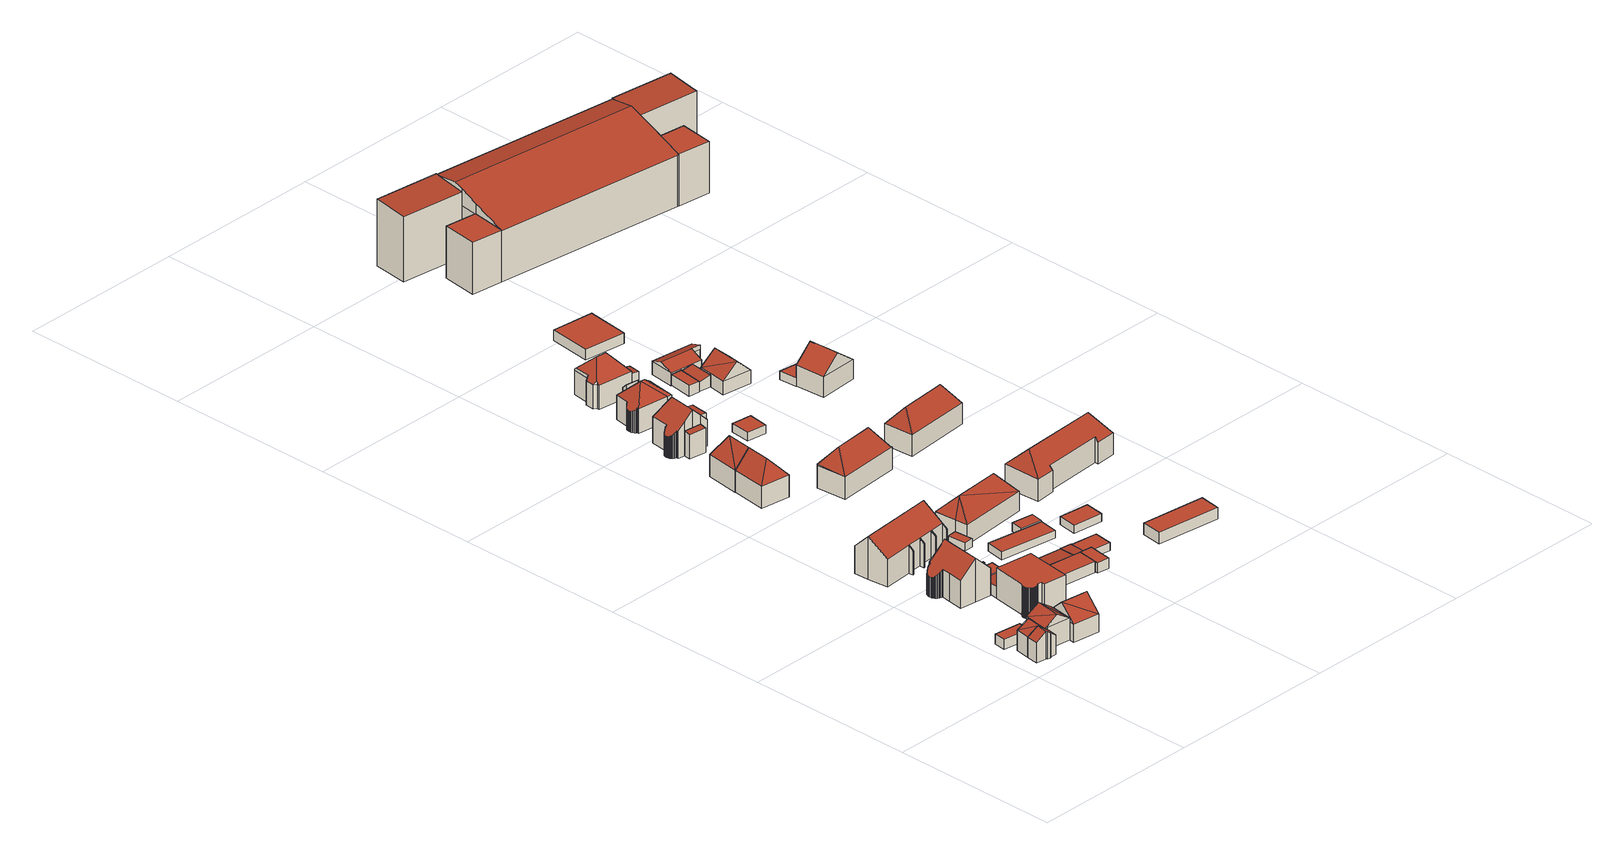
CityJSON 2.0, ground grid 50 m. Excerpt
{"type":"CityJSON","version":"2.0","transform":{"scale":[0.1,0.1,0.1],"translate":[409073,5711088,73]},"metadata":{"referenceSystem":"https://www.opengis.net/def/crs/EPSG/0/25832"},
"CityObjects":{
"building1":{"type":"Building","attributes":{"Gemeindeschluessel":"05978036","Geometrietyp2DReferenz":"3000","function":"31001_2460","roofType":"1000","measuredHeight":2.96},"geometry":[{"type":"MultiSurface","lod":"2","boundaries":[[[0,1,2,3]],[[1,4,5,2]],[[4,6,7,5]],[[6,8,9,7]],[[8,10,11,9]],[[10,0,3,11]],[[10,8,6,4,1,0]],[[3,2,5,7,9,11]]],"semantics":{"surfaces":[{"type":"WallSurface"},{"type":"RoofSurface"},{"type":"GroundSurface"}],"values":[0,0,0,0,0,0,1,2]}}]},
"building2":{"type":"Building","attributes":{"Gemeindeschluessel":"05978036","Geometrietyp2DReferenz":"3000","function":"31001_1000"},"children":["building2-1","building2-2","building2-3","building2-4"]},
"building2-1":{"type":"BuildingPart","attributes":{"roofType":"3100","measuredHeight":8.91},"parents":["building2"],"geometry":[{"type":"MultiSurface","lod":"2","boundaries":[[[12,13,14,15,16,17]],[[18,19,3,20,21]],[[19,22,11,3]],[[22,23,9,11]],[[23,24,25,26,27,9]],[[12,28,24,29]],[[29,30,12]],[[30,29,31,22]],[[22,19,18,32,33,30]],[[12,30,33,13]],[[13,33,32]],[[23,31,29,24]],[[22,31,23]],[[16,15,34,20,3,11,9,27]],[[35,14,13,32]],[[34,15,14,35,36]],[[21,36,35,32,18]],[[21,20,34,36]],[[25,24,28]],[[17,16,27,26]],[[17,26,25,28,12]]],"semantics":{"surfaces":[{"type":"WallSurface"},{"type":"RoofSurface"},{"type":"GroundSurface"},{"type":"ClosureSurface"}],"values":[0,0,0,0,0,1,1,1,1,0,0,0,0,2,0,3,0,3,0,3,3]}}]},
"building2-2":{"type":"BuildingPart","attributes":{"roofType":"3100","measuredHeight":7.97},"parents":["building2"],"geometry":[{"type":"MultiSurface","lod":"2","boundaries":[[[14,37,38,15]],[[37,39,40,38]],[[39,41,42,40]],[[41,43,44,42]],[[43,45,46,44]],[[45,47,48,46]],[[47,49,50,48]],[[49,51,52,50]],[[47,45,43,41,39,37,14,35,53,54,55]],[[55,56,57,51,49,47]],[[58,34,15,38,40,42,44,46,48,50,52]],[[35,36,53]],[[54,59,55]],[[14,15,34,36,35]],[[36,34,58,60]],[[36,60,59,54,53]],[[59,56,55]],[[52,51,57,60,58]],[[60,57,56,59]]],"semantics":{"surfaces":[{"type":"WallSurface"},{"type":"RoofSurface"},{"type":"GroundSurface"},{"type":"ClosureSurface"}],"values":[0,0,0,0,0,0,0,0,1,1,2,0,0,3,3,3,0,3,3]}}]},
"building2-3":{"type":"BuildingPart","attributes":{"roofType":"3100","measuredHeight":9.68},"parents":["building2"],"geometry":[{"type":"MultiSurface","lod":"2","boundaries":[[[61,62,63,64]],[[62,65,66,63]],[[65,17,16,66]],[[26,67,68,27]],[[67,61,64,68]],[[67,69,61]],[[67,25,28,70,69]],[[62,69,70]],[[70,71,65,62]],[[65,71,12,17]],[[26,25,67]],[[61,69,62]],[[64,63,66,16,27,68]],[[27,16,17,26]],[[12,71,70,28]],[[17,12,28,25,26]]],"semantics":{"surfaces":[{"type":"WallSurface"},{"type":"RoofSurface"},{"type":"GroundSurface"},{"type":"ClosureSurface"}],"values":[0,0,0,0,0,1,1,1,1,0,0,0,2,3,0,3]}}]},
"building2-4":{"type":"BuildingPart","attributes":{"roofType":"3100","measuredHeight":8},"parents":["building2"],"geometry":[{"type":"MultiSurface","lod":"2","boundaries":[[[72,73,74,52,51]],[[73,21,20,74]],[[21,73,75]],[[73,76,75]],[[76,73,72,56,59,54]],[[76,21,75]],[[21,76,53,36]],[[52,74,20,34,58]],[[34,20,21,36]],[[51,57,72]],[[58,34,36,60]],[[52,58,60,57,51]],[[57,56,72]],[[53,76,54]],[[36,53,54,59,60]],[[60,59,56,57]]],"semantics":{"surfaces":[{"type":"WallSurface"},{"type":"RoofSurface"},{"type":"GroundSurface"},{"type":"ClosureSurface"}],"values":[0,0,0,1,1,1,1,2,3,0,3,3,0,0,3,3]}}]},
"building3":{"type":"Building","attributes":{"Gemeindeschluessel":"05978036","Geometrietyp2DReferenz":"3000","function":"31001_1000","roofType":"9999","measuredHeight":9},"geometry":[{"type":"MultiSurface","lod":"2","boundaries":[[[77,78,79,80,81,82,83,84,85,86,87,88,89,90,91,92,93,94,95,96,97,98,99,100,101,102,103,104,105,106,107,108,109,110,111]],[[111,110,112,113]],[[110,109,114,112]],[[109,108,115,114]],[[108,107,116,115]],[[107,106,117,116]],[[106,105,118,117]],[[105,104,119,118]],[[104,103,120,119]],[[103,102,121,120]],[[102,101,122,121]],[[101,100,123,122]],[[100,99,124,123]],[[99,98,125,124]],[[98,97,126,125]],[[97,96,127,126]],[[96,95,128,127]],[[95,94,129,128]],[[94,93,130,129]],[[93,92,131,130]],[[92,91,132,131]],[[91,90,133,132]],[[90,89,134,133]],[[89,88,135,134]],[[88,87,136,135]],[[87,86,137,136]],[[86,85,138,137]],[[85,84,139,138]],[[84,83,140,139]],[[83,82,141,140]],[[82,81,142,141]],[[81,80,143,142]],[[80,79,144,143]],[[79,78,145,144]],[[78,77,146,145]],[[77,111,113,146]],[[113,112,114,115,116,117,118,119,120,121,122,123,124,125,126,127,128,129,130,131,132,133,134,135,136,137,138,139,140,141,142,143,144,145,146]]],"semantics":{"surfaces":[{"type":"RoofSurface"},{"type":"WallSurface"},{"type":"GroundSurface"}],"values":[0,1,1,1,1,1,1,1,1,1,1,1,1,1,1,1,1,1,1,1,1,1,1,1,1,1,1,1,1,1,1,1,1,1,1,1,2]}}]},
"building4":{"type":"Building","attributes":{"Gemeindeschluessel":"05978036","Geometrietyp2DReferenz":"3000","function":"31001_1000"},"children":["building4-1","building4-2","building4-3"]},
"building4-1":{"type":"BuildingPart","attributes":{"roofType":"2100","measuredHeight":5.95},"parents":["building4"],"geometry":[{"type":"MultiSurface","lod":"2","boundaries":[[[147,148,149,150]],[[148,151,149]],[[152,153,154,155]],[[153,147,150,154]],[[153,152,156,157,148,147]],[[150,149,158,159,155,154]],[[160,151,148,157]],[[158,149,151,160]],[[155,159,156,152]],[[159,158,160,157,156]]],"semantics":{"surfaces":[{"type":"WallSurface"},{"type":"RoofSurface"},{"type":"GroundSurface"},{"type":"ClosureSurface"}],"values":[0,0,0,0,1,2,0,3,3,3]}}]},
"building4-2":{"type":"BuildingPart","attributes":{"roofType":"1000","measuredHeight":3.35},"parents":["building4"],"geometry":[{"type":"MultiSurface","lod":"2","boundaries":[[[161,162,163,164]],[[162,165,166,163]],[[151,167,168,149]],[[167,169,170,168]],[[169,171,172,170]],[[171,173,174,172]],[[173,175,176,174]],[[175,177,178,176]],[[177,179,180,178]],[[179,161,164,180]],[[179,177,175,173,171,169,167,151,160,165,162,161]],[[164,163,166,158,149,168,170,172,174,176,178,180]],[[149,158,160,151]],[[158,166,165,160]]],"semantics":{"surfaces":[{"type":"WallSurface"},{"type":"RoofSurface"},{"type":"GroundSurface"},{"type":"ClosureSurface"}],"values":[0,0,0,0,0,0,0,0,0,0,1,2,3,3]}}]},
"building4-3":{"type":"BuildingPart","attributes":{"roofType":"3100","measuredHeight":12.83},"parents":["building4"],"geometry":[{"type":"MultiSurface","lod":"2","boundaries":[[[181,182,183,184]],[[182,185,186,183]],[[185,187,188,186]],[[187,189,190,188]],[[189,191,192,190]],[[191,193,194,192]],[[193,195,196,194]],[[195,197,198,196]],[[197,199,200,198]],[[199,201,202,200]],[[201,203,204,202]],[[203,205,206,204]],[[205,207,208,206]],[[207,209,210,208]],[[209,211,212,210]],[[211,213,214,212]],[[213,215,216,214]],[[215,217,218,216]],[[217,219,220,218]],[[219,221,222,220]],[[221,223,224,222]],[[223,225,226,224]],[[225,227,228,226]],[[227,229,230,228]],[[229,231,232,230]],[[231,233,234,232]],[[233,235,236,234]],[[235,237,238,236]],[[237,239,240,238]],[[239,241,242,240]],[[241,243,244,242]],[[243,245,152,155,244]],[[246,166,165]],[[246,247,248,166]],[[247,249,250,248]],[[249,251,252,250]],[[251,253,254,252]],[[253,181,184,254]],[[249,247,246,255,256]],[[256,245,243,241,239,237,235,233,231,229,227,225,223,221,219,217,215,213,211,209,207,205,203,201,199,197,195,193,191,189,187,185,182,181,253,251,249]],[[184,183,186,188,190,192,194,196,198,200,202,204,206,208,210,212,214,216,218,220,222,224,226,228,230,232,234,236,238,240,242,244,155,159,158,166,248,250,252,254]],[[156,152,245,256]],[[159,155,152,156]],[[255,157,156,256]],[[159,156,157,160,158]],[[165,160,157,255,246]],[[158,160,165,166]]],"semantics":{"surfaces":[{"type":"WallSurface"},{"type":"RoofSurface"},{"type":"GroundSurface"},{"type":"ClosureSurface"}],"values":[0,0,0,0,0,0,0,0,0,0,0,0,0,0,0,0,0,0,0,0,0,0,0,0,0,0,0,0,0,0,0,0,0,0,0,0,0,0,1,1,2,0,3,0,3,0,3]}}]},
"building5":{"type":"Building","attributes":{"Gemeindeschluessel":"05978036","Geometrietyp2DReferenz":"3000","function":"31001_1000","roofType":"3100","measuredHeight":12.67},"geometry":[{"type":"MultiSurface","lod":"2","boundaries":[[[257,258,259,260]],[[258,261,262,259]],[[261,263,264,262]],[[263,265,266,264]],[[265,267,268,266]],[[267,269,270,268]],[[269,271,272,270]],[[271,273,274,272]],[[273,275,276,274]],[[275,277,278,276]],[[277,279,280,278]],[[279,281,282,280]],[[281,283,284,282]],[[283,285,286,284]],[[285,287,288,286]],[[287,289,290,288]],[[289,291,292,290]],[[291,293,294,292]],[[293,295,296,294]],[[295,297,298,296]],[[297,299,300,298]],[[299,301,302,300]],[[301,303,304,302]],[[303,305,306,304]],[[305,307,308,306]],[[307,309,310,308]],[[309,311,312,310]],[[311,257,260,312]],[[307,305,303,301,299,297,295,293,291,289,287,285]],[[285,283,281,279,277,275,273,271,269,267,265,263,261,258,257,311,309,307]],[[260,259,262,264,266,268,270,272,274,276,278,280,282,284,286,288,290,292,294,296,298,300,302,304,306,308,310,312]]],"semantics":{"surfaces":[{"type":"WallSurface"},{"type":"RoofSurface"},{"type":"GroundSurface"}],"values":[0,0,0,0,0,0,0,0,0,0,0,0,0,0,0,0,0,0,0,0,0,0,0,0,0,0,0,0,1,1,2]}}]},
"building6":{"type":"Building","attributes":{"Gemeindeschluessel":"05978036","Geometrietyp2DReferenz":"3000","function":"31001_2000","roofType":"2100","measuredHeight":3.42},"geometry":[{"type":"MultiSurface","lod":"2","boundaries":[[[313,314,315,316]],[[314,317,318,315]],[[317,319,320,318]],[[319,321,322,320]],[[321,323,324,322]],[[323,325,326,324]],[[325,327,328,326]],[[327,313,316,328]],[[327,325,323,321,319,317,314,313]],[[316,315,318,320,322,324,326,328]]],"semantics":{"surfaces":[{"type":"WallSurface"},{"type":"RoofSurface"},{"type":"GroundSurface"}],"values":[0,0,0,0,0,0,0,0,1,2]}}]},
"building7":{"type":"Building","attributes":{"Gemeindeschluessel":"05978036","Geometrietyp2DReferenz":"3000","function":"31001_2460","roofType":"2100","measuredHeight":3.34},"geometry":[{"type":"MultiSurface","lod":"2","boundaries":[[[329,330,324,326]],[[330,331,332,324]],[[331,333,334,332]],[[333,335,336,334]],[[335,329,326,336]],[[335,333,331,330,329]],[[326,324,332,334,336]]],"semantics":{"surfaces":[{"type":"WallSurface"},{"type":"RoofSurface"},{"type":"GroundSurface"}],"values":[0,0,0,0,0,1,2]}}]},
"building8":{"type":"Building","attributes":{"Gemeindeschluessel":"05978036","Geometrietyp2DReferenz":"3000","function":"31001_2000","roofType":"1000","measuredHeight":3.25},"geometry":[{"type":"MultiSurface","lod":"2","boundaries":[[[337,338,339,340]],[[338,341,342,339]],[[341,343,344,342]],[[343,345,346,344]],[[345,337,340,346]],[[345,343,341,338,337]],[[340,339,342,344,346]]],"semantics":{"surfaces":[{"type":"WallSurface"},{"type":"RoofSurface"},{"type":"GroundSurface"}],"values":[0,0,0,0,0,1,2]}}]},
"building9":{"type":"Building","attributes":{"Gemeindeschluessel":"05978036","Geometrietyp2DReferenz":"3000","function":"31001_2460","roofType":"1000","measuredHeight":2.45},"geometry":[{"type":"MultiSurface","lod":"2","boundaries":[[[347,348,349,350]],[[348,351,352,349]],[[351,353,354,352]],[[353,355,356,354]],[[355,347,350,356]],[[355,353,351,348,347]],[[350,349,352,354,356]]],"semantics":{"surfaces":[{"type":"WallSurface"},{"type":"RoofSurface"},{"type":"GroundSurface"}],"values":[0,0,0,0,0,1,2]}}]},
"building10":{"type":"Building","attributes":{"Gemeindeschluessel":"05978036","Geometrietyp2DReferenz":"3000","function":"31001_1000","roofType":"5000","measuredHeight":11.48},"geometry":[{"type":"MultiSurface","lod":"2","boundaries":[[[357,358,359,360]],[[358,361,362,359]],[[361,363,364,362]],[[363,357,360,364]],[[361,358,365]],[[357,363,366]],[[358,357,366,365]],[[363,361,365,366]],[[360,359,362,364]]],"semantics":{"surfaces":[{"type":"WallSurface"},{"type":"RoofSurface"},{"type":"GroundSurface"}],"values":[0,0,0,0,1,0,1,1,2]}}]},
"building11":{"type":"Building","attributes":{"Gemeindeschluessel":"05978036","Geometrietyp2DReferenz":"3000","function":"31001_2460","roofType":"1000","measuredHeight":3.06},"geometry":[{"type":"MultiSurface","lod":"2","boundaries":[[[367,345,368,369]],[[345,343,370,368]],[[343,371,372,370]],[[371,373,374,372]],[[373,375,376,374]],[[375,367,369,376]],[[375,373,371,343,345,367]],[[369,368,370,372,374,376]]],"semantics":{"surfaces":[{"type":"WallSurface"},{"type":"RoofSurface"},{"type":"GroundSurface"}],"values":[0,0,0,0,0,0,1,2]}}]},
"building12":{"type":"Building","attributes":{"Gemeindeschluessel":"05978036","Geometrietyp2DReferenz":"3000","function":"31001_2460","roofType":"2100","measuredHeight":3.2},"geometry":[{"type":"MultiSurface","lod":"2","boundaries":[[[333,377,378,342]],[[377,379,380,378]],[[379,381,382,380]],[[381,383,344,382]],[[383,333,342,344]],[[383,381,379,377,333]],[[342,378,380,382,344]]],"semantics":{"surfaces":[{"type":"WallSurface"},{"type":"RoofSurface"},{"type":"GroundSurface"}],"values":[0,0,0,0,0,1,2]}}]},
"building13":{"type":"Building","attributes":{"Gemeindeschluessel":"05978036","Geometrietyp2DReferenz":"3000","function":"31001_1000","roofType":"5000","measuredHeight":11.56},"geometry":[{"type":"MultiSurface","lod":"2","boundaries":[[[363,384,385,386]],[[384,387,388,385]],[[387,357,389,388]],[[357,363,386,389]],[[387,384,390]],[[363,357,366]],[[363,390,384]],[[390,363,366]],[[366,387,390]],[[387,366,357]],[[386,385,388,389]]],"semantics":{"surfaces":[{"type":"WallSurface"},{"type":"RoofSurface"},{"type":"GroundSurface"}],"values":[0,0,0,0,1,0,1,1,1,1,2]}}]},
"building14":{"type":"Building","attributes":{"Gemeindeschluessel":"05978036","Geometrietyp2DReferenz":"3000","function":"31001_2460","roofType":"1000","measuredHeight":2.24},"geometry":[{"type":"MultiSurface","lod":"2","boundaries":[[[391,392,393,394]],[[392,395,396,393]],[[395,397,398,396]],[[397,391,394,398]],[[397,395,392,391]],[[394,393,396,398]]],"semantics":{"surfaces":[{"type":"WallSurface"},{"type":"RoofSurface"},{"type":"GroundSurface"}],"values":[0,0,0,0,1,2]}}]},
"building15":{"type":"Building","attributes":{"Gemeindeschluessel":"05978036","Geometrietyp2DReferenz":"3000","function":"31001_1000","roofType":"1000","measuredHeight":3.47},"geometry":[{"type":"MultiSurface","lod":"2","boundaries":[[[399,400,401,402]],[[400,403,404,401]],[[403,405,406,404]],[[405,399,402,406]],[[405,403,400,399]],[[402,401,404,406]]],"semantics":{"surfaces":[{"type":"WallSurface"},{"type":"RoofSurface"},{"type":"GroundSurface"}],"values":[0,0,0,0,1,2]}}]},
"building16":{"type":"Building","attributes":{"Gemeindeschluessel":"05978036","Geometrietyp2DReferenz":"3000","function":"31001_1000","roofType":"1000","measuredHeight":3.41},"geometry":[{"type":"MultiSurface","lod":"2","boundaries":[[[407,408,409,401]],[[408,410,411,409]],[[410,412,404,411]],[[412,407,401,404]],[[412,410,408,407]],[[401,409,411,404]]],"semantics":{"surfaces":[{"type":"WallSurface"},{"type":"RoofSurface"},{"type":"GroundSurface"}],"values":[0,0,0,0,1,2]}}]},
"building17":{"type":"Building","attributes":{"Gemeindeschluessel":"05978036","Geometrietyp2DReferenz":"3000","function":"31001_2460","roofType":"1000","measuredHeight":2.28},"geometry":[{"type":"MultiSurface","lod":"2","boundaries":[[[413,414,380,382]],[[414,415,416,380]],[[415,417,418,416]],[[417,419,420,418]],[[419,421,422,420]],[[421,413,382,422]],[[421,419,417,415,414,413]],[[382,380,416,418,420,422]]],"semantics":{"surfaces":[{"type":"WallSurface"},{"type":"RoofSurface"},{"type":"GroundSurface"}],"values":[0,0,0,0,0,0,1,2]}}]},
"building18":{"type":"Building","attributes":{"Gemeindeschluessel":"05978036","Geometrietyp2DReferenz":"3000","function":"31001_1000","roofType":"5000","measuredHeight":10.98},"geometry":[{"type":"MultiSurface","lod":"2","boundaries":[[[423,424,425,426]],[[424,427,428,425]],[[429,430,431,432]],[[430,423,426,431]],[[433,427,434]],[[423,435,436]],[[435,423,430]],[[434,436,435]],[[427,436,434]],[[436,427,424]],[[434,429,433]],[[435,429,434]],[[429,435,430]],[[424,423,436]],[[426,425,428,432,431]],[[432,428,427,433,429]],[[433,427,429]]],"semantics":{"surfaces":[{"type":"WallSurface"},{"type":"RoofSurface"},{"type":"GroundSurface"},{"type":"ClosureSurface"}],"values":[0,0,0,0,1,1,1,1,1,1,1,1,1,0,2,0,3]}}]},
"building19":{"type":"Building","attributes":{"Gemeindeschluessel":"05978036","Geometrietyp2DReferenz":"3000","function":"31001_1000","roofType":"2100","measuredHeight":7.36},"geometry":[{"type":"MultiSurface","lod":"2","boundaries":[[[437,438,439,440]],[[438,441,442,439]],[[441,443,444,442]],[[443,437,440,444]],[[443,441,438,437]],[[440,439,442,444]]],"semantics":{"surfaces":[{"type":"WallSurface"},{"type":"RoofSurface"},{"type":"GroundSurface"}],"values":[0,0,0,0,1,2]}}]},
"building20":{"type":"Building","attributes":{"Gemeindeschluessel":"05978036","Geometrietyp2DReferenz":"3000","function":"31001_2460","roofType":"1000","measuredHeight":2.52},"geometry":[{"type":"MultiSurface","lod":"2","boundaries":[[[445,446,447,448]],[[446,449,450,447]],[[449,451,452,450]],[[451,445,448,452]],[[451,449,446,445]],[[448,447,450,452]]],"semantics":{"surfaces":[{"type":"WallSurface"},{"type":"RoofSurface"},{"type":"GroundSurface"}],"values":[0,0,0,0,1,2]}}]},
"building21":{"type":"Building","attributes":{"Gemeindeschluessel":"05978036","Geometrietyp2DReferenz":"3000","function":"31001_1000"},"children":["building21-1","building21-2"]},
"building21-1":{"type":"BuildingPart","attributes":{"roofType":"5000","measuredHeight":12.52},"parents":["building21"],"geometry":[{"type":"MultiSurface","lod":"2","boundaries":[[[453,454,440,455]],[[454,456,457,440]],[[456,458,444,457]],[[458,459,460,444]],[[459,461,462,460]],[[461,463,464,462]],[[463,465,466,464]],[[465,467,468,466]],[[467,469,470,468]],[[469,471,472,470]],[[471,473,474,472]],[[473,475,476,474]],[[475,477,478,476]],[[477,479,480,478]],[[479,481,482,480]],[[481,483,484,482]],[[483,485,486,484]],[[485,487,488,486]],[[487,489,490,488]],[[489,491,492,490]],[[491,493,494,492]],[[493,495,496,494]],[[495,497,498,496]],[[497,499,500,498]],[[499,501,502,500]],[[501,503,504,502]],[[503,505,506,504]],[[505,507,508,506]],[[507,509,510,508]],[[509,511,512,510]],[[511,513,514,512]],[[513,515,516,514]],[[515,517,518,516]],[[517,519,520,521,518]],[[522,453,455,523,524]],[[517,515,525]],[[515,513,511,509,507,505,503,501,499,497,495,493,491,489,487,485,483,481,479,477,475,473,471,469,467,465,463,461,459,458,456,525]],[[456,454,453,522,519,517,525]],[[455,440,457,444,460,462,464,466,468,470,472,474,476,478,480,482,484,486,488,490,492,494,496,498,500,502,504,506,508,510,512,514,516,518,521,523]],[[524,520,519,522]],[[524,523,521,520]]],"semantics":{"surfaces":[{"type":"WallSurface"},{"type":"RoofSurface"},{"type":"GroundSurface"},{"type":"ClosureSurface"}],"values":[0,0,0,0,0,0,0,0,0,0,0,0,0,0,0,0,0,0,0,0,0,0,0,0,0,0,0,0,0,0,0,0,0,0,0,1,1,1,2,0,3]}}]},
"building21-2":{"type":"BuildingPart","attributes":{"roofType":"2100","measuredHeight":6.99},"parents":["building21"],"geometry":[{"type":"MultiSurface","lod":"2","boundaries":[[[526,524,523,527]],[[520,528,529,521]],[[528,526,527,529]],[[528,520,524,526]],[[527,523,521,529]],[[521,523,524,520]]],"semantics":{"surfaces":[{"type":"WallSurface"},{"type":"RoofSurface"},{"type":"GroundSurface"},{"type":"ClosureSurface"}],"values":[0,0,0,1,2,3]}}]},
"building22":{"type":"Building","attributes":{"Gemeindeschluessel":"05978036","Geometrietyp2DReferenz":"3000","function":"31001_1000"},"children":["building22-1","building22-2","building22-3"]},
"building22-1":{"type":"BuildingPart","attributes":{"roofType":"5000","measuredHeight":12.08},"parents":["building22"],"geometry":[{"type":"MultiSurface","lod":"2","boundaries":[[[530,531,532,533]],[[534,530,533,535,536]],[[536,537,538,539]],[[540,541,530]],[[539,538,542,543,531,541,540]],[[534,536,539,540,530]],[[531,530,541]],[[533,532,544,545,546,547,535]],[[547,546,548,549,550,537]],[[544,532,531,551]],[[546,545,549,548]],[[545,544,551,550,549]],[[535,547,537,536]],[[534,536,537]],[[538,537,550,542]],[[543,551,531]],[[542,550,551,543]]],"semantics":{"surfaces":[{"type":"WallSurface"},{"type":"RoofSurface"},{"type":"GroundSurface"},{"type":"ClosureSurface"}],"values":[0,0,1,1,1,1,0,2,0,0,3,3,0,3,0,0,3]}}]},
"building22-2":{"type":"BuildingPart","attributes":{"roofType":"5000","measuredHeight":3.96},"parents":["building22"],"geometry":[{"type":"MultiSurface","lod":"2","boundaries":[[[552,553,554,555]],[[553,548,546,554]],[[556,557,549,548]],[[556,548,553]],[[557,556,553,552]],[[557,552,549]],[[555,554,546,545]],[[545,546,548,549]],[[555,545,549,552]]],"semantics":{"surfaces":[{"type":"WallSurface"},{"type":"RoofSurface"},{"type":"GroundSurface"},{"type":"ClosureSurface"}],"values":[0,0,1,1,1,1,2,3,3]}}]},
"building22-3":{"type":"BuildingPart","attributes":{"roofType":"2100","measuredHeight":7.03},"parents":["building22"],"geometry":[{"type":"MultiSurface","lod":"2","boundaries":[[[558,559,560,544,551,543]],[[559,561,552,555,560]],[[559,558,562,561]],[[555,545,544,560]],[[549,552,561,562,542,550]],[[549,545,555,552]],[[543,542,562,558]],[[544,545,549,550,551]],[[551,550,542,543]]],"semantics":{"surfaces":[{"type":"WallSurface"},{"type":"RoofSurface"},{"type":"GroundSurface"},{"type":"ClosureSurface"}],"values":[0,0,1,2,0,3,0,3,3]}}]},
"building23":{"type":"Building","attributes":{"Gemeindeschluessel":"05978036","Geometrietyp2DReferenz":"3000","function":"31001_1000"},"children":["building23-1","building23-2","building23-3"]},
"building23-1":{"type":"BuildingPart","attributes":{"roofType":"2100","measuredHeight":9.05},"parents":["building23"],"geometry":[{"type":"MultiSurface","lod":"2","boundaries":[[[563,564,565,566,567]],[[564,568,569,565]],[[568,570,571,572,569]],[[573,570,568,564,563]],[[566,565,569,572,574]],[[575,571,570,573]],[[575,576,574,572,571]],[[567,576,575,573,563]],[[566,574,576,567]]],"semantics":{"surfaces":[{"type":"WallSurface"},{"type":"RoofSurface"},{"type":"GroundSurface"},{"type":"ClosureSurface"}],"values":[0,0,0,1,2,0,3,0,3]}}]},
"building23-2":{"type":"BuildingPart","attributes":{"roofType":"3200","measuredHeight":11.71},"parents":["building23"],"geometry":[{"type":"MultiSurface","lod":"2","boundaries":[[[577,578,579,580]],[[578,581,582,579]],[[581,583,584,582]],[[583,585,586,584]],[[585,587,588,586]],[[587,589,590,588]],[[589,591,592,590]],[[591,593,594,592]],[[593,595,596,594]],[[595,597,598,596]],[[597,599,600,598]],[[599,601,602,600]],[[601,603,604,602]],[[603,605,606,604]],[[605,607,608,606]],[[607,609,610,608]],[[609,611,612,610]],[[611,613,614,612]],[[613,615,616,614]],[[615,617,618,616]],[[617,619,620,618]],[[619,621,622,620]],[[621,623,624,622]],[[623,625,626,624]],[[625,627,628,626]],[[627,629,630,628]],[[629,631,632,630]],[[631,633,634,632]],[[633,567,566,634]],[[633,631,629,627,625,623,621,619,617,615,613,611,609,607,605,603,601,599,597,595,593,591,589,635]],[[585,583,581,578,636]],[[587,585,636,635]],[[589,587,635]],[[578,577,637,635,636]],[[637,576,567,633,635]],[[580,579,582,584,586,588,590,592,594,596,598,600,602,604,606,608,610,612,614,616,618,620,622,624,626,628,630,632,634,566,574,638]],[[574,566,567,576]],[[638,574,576,637]],[[638,637,577,580]]],"semantics":{"surfaces":[{"type":"WallSurface"},{"type":"RoofSurface"},{"type":"GroundSurface"},{"type":"ClosureSurface"}],"values":[0,0,0,0,0,0,0,0,0,0,0,0,0,0,0,0,0,0,0,0,0,0,0,0,0,0,0,0,0,1,1,1,1,1,1,2,3,3,3]}}]},
"building23-3":{"type":"BuildingPart","attributes":{"roofType":"2100","measuredHeight":7.55},"parents":["building23"],"geometry":[{"type":"MultiSurface","lod":"2","boundaries":[[[571,639,640,572]],[[639,641,577,580,640]],[[575,641,639,571]],[[572,640,580,638,574]],[[576,637,577,641,575]],[[574,638,637,576]],[[638,580,577,637]],[[571,572,574,576,575]]],"semantics":{"surfaces":[{"type":"WallSurface"},{"type":"RoofSurface"},{"type":"GroundSurface"},{"type":"ClosureSurface"}],"values":[0,0,1,2,0,3,3,3]}}]},
"building24":{"type":"Building","attributes":{"Gemeindeschluessel":"05978036","Geometrietyp2DReferenz":"3000","function":"31001_2460","roofType":"1000","measuredHeight":2.37},"geometry":[{"type":"MultiSurface","lod":"2","boundaries":[[[642,643,644,645]],[[643,646,647,644]],[[646,648,649,647]],[[648,642,645,649]],[[648,646,643,642]],[[645,644,647,649]]],"semantics":{"surfaces":[{"type":"WallSurface"},{"type":"RoofSurface"},{"type":"GroundSurface"}],"values":[0,0,0,0,1,2]}}]},
"building25":{"type":"Building","attributes":{"Gemeindeschluessel":"05978036","Geometrietyp2DReferenz":"3000","function":"31001_1000","roofType":"2100","measuredHeight":4.04},"geometry":[{"type":"MultiSurface","lod":"2","boundaries":[[[650,651,652,653]],[[651,654,655,652]],[[654,656,657,655]],[[656,650,653,657]],[[656,654,651,650]],[[653,652,655,657]]],"semantics":{"surfaces":[{"type":"WallSurface"},{"type":"RoofSurface"},{"type":"GroundSurface"}],"values":[0,0,0,0,1,2]}}]},
"building26":{"type":"Building","attributes":{"Gemeindeschluessel":"05978036","Geometrietyp2DReferenz":"3000","function":"31001_1000","roofType":"5000","measuredHeight":11.7},"geometry":[{"type":"MultiSurface","lod":"2","boundaries":[[[658,659,660,661]],[[659,662,663,660]],[[662,664,665,663]],[[664,666,667,665]],[[666,668,669,667]],[[668,670,671,669]],[[670,672,673,671]],[[672,674,675,673]],[[674,676,677,675]],[[676,678,679,677]],[[678,680,681,679]],[[680,682,683,681]],[[682,658,661,683]],[[684,685,686,662,687,688]],[[682,680,678,689,690]],[[688,687,691,658,682,690]],[[689,692,674,672,693,694,684,688,690]],[[666,685,684,694,668]],[[668,694,693,670]],[[670,693,672]],[[674,692,676]],[[676,692,689,678]],[[664,686,685,666]],[[662,686,664]],[[658,691,659]],[[659,691,687,662]],[[661,660,663,665,667,669,671,673,675,677,679,681,683]]],"semantics":{"surfaces":[{"type":"WallSurface"},{"type":"RoofSurface"},{"type":"GroundSurface"}],"values":[0,0,0,0,0,0,0,0,0,0,0,0,0,1,1,1,1,0,0,0,0,0,0,0,0,0,2]}}]},
"building27":{"type":"Building","attributes":{"Gemeindeschluessel":"05978036","Geometrietyp2DReferenz":"3000","function":"31001_2460","roofType":"1000","measuredHeight":2.48},"geometry":[{"type":"MultiSurface","lod":"2","boundaries":[[[695,696,697,698]],[[696,699,700,697]],[[699,701,702,700]],[[701,695,698,702]],[[701,699,696,695]],[[698,697,700,702]]],"semantics":{"surfaces":[{"type":"WallSurface"},{"type":"RoofSurface"},{"type":"GroundSurface"}],"values":[0,0,0,0,1,2]}}]},
"building28":{"type":"Building","attributes":{"Gemeindeschluessel":"05978036","Geometrietyp2DReferenz":"3000","function":"31001_2460","roofType":"1000","measuredHeight":3.44},"geometry":[{"type":"MultiSurface","lod":"2","boundaries":[[[703,704,705,706]],[[704,707,708,705]],[[707,709,710,708]],[[709,703,706,710]],[[709,707,704,703]],[[706,705,708,710]]],"semantics":{"surfaces":[{"type":"WallSurface"},{"type":"RoofSurface"},{"type":"GroundSurface"}],"values":[0,0,0,0,1,2]}}]},
"building29":{"type":"Building","attributes":{"Gemeindeschluessel":"05978036","Geometrietyp2DReferenz":"3000","function":"31001_1000","roofType":"2100","measuredHeight":6.48},"geometry":[{"type":"MultiSurface","lod":"2","boundaries":[[[711,712,683,713]],[[712,714,681,683]],[[714,715,716,681]],[[715,711,713,716]],[[715,714,712,711]],[[713,683,681,716]]],"semantics":{"surfaces":[{"type":"WallSurface"},{"type":"RoofSurface"},{"type":"GroundSurface"}],"values":[0,0,0,0,1,2]}}]},
"building30":{"type":"Building","attributes":{"Gemeindeschluessel":"05978036","Geometrietyp2DReferenz":"3000","function":"31001_2460","roofType":"1000","measuredHeight":3.06},"geometry":[{"type":"MultiSurface","lod":"2","boundaries":[[[717,718,719,720]],[[718,721,722,719]],[[721,723,724,722]],[[723,717,720,724]],[[723,721,718,717]],[[720,719,722,724]]],"semantics":{"surfaces":[{"type":"WallSurface"},{"type":"RoofSurface"},{"type":"GroundSurface"}],"values":[0,0,0,0,1,2]}}]},
"building31":{"type":"Building","attributes":{"Gemeindeschluessel":"05978036","Geometrietyp2DReferenz":"3000","function":"31001_2460","roofType":"2100","measuredHeight":3.54},"geometry":[{"type":"MultiSurface","lod":"2","boundaries":[[[725,726,727,728]],[[726,729,730,727]],[[729,731,732,730]],[[731,733,734,732]],[[733,725,728,734]],[[733,731,729,726,725]],[[728,727,730,732,734]]],"semantics":{"surfaces":[{"type":"WallSurface"},{"type":"RoofSurface"},{"type":"GroundSurface"}],"values":[0,0,0,0,0,1,2]}}]},
"building32":{"type":"Building","attributes":{"Gemeindeschluessel":"05978036","Geometrietyp2DReferenz":"3000","function":"31001_1100","roofType":"5000","measuredHeight":11.9},"geometry":[{"type":"MultiSurface","lod":"2","boundaries":[[[735,736,737,738]],[[736,739,740,737]],[[739,741,742,740]],[[741,743,744,742]],[[743,745,746,744]],[[745,747,748,746]],[[747,749,750,748]],[[749,735,738,750]],[[745,743,751]],[[741,739,752]],[[743,741,752,751]],[[739,736,735,749,747,745,751,752]],[[738,737,740,742,744,746,748,750]]],"semantics":{"surfaces":[{"type":"WallSurface"},{"type":"RoofSurface"},{"type":"GroundSurface"}],"values":[0,0,0,0,0,0,0,0,1,1,1,1,2]}}]},
"building33":{"type":"Building","attributes":{"Gemeindeschluessel":"05978036","Geometrietyp2DReferenz":"3000","function":"31001_1000","roofType":"3200","measuredHeight":11.47},"geometry":[{"type":"MultiSurface","lod":"2","boundaries":[[[753,754,755,756]],[[754,757,758,755]],[[757,759,760,758]],[[759,753,756,760]],[[757,754,761]],[[753,759,762]],[[754,753,762,761]],[[759,757,761,762]],[[756,755,758,760]]],"semantics":{"surfaces":[{"type":"WallSurface"},{"type":"RoofSurface"},{"type":"GroundSurface"}],"values":[0,0,0,0,1,1,1,1,2]}}]},
"building34":{"type":"Building","attributes":{"Gemeindeschluessel":"05978036","Geometrietyp2DReferenz":"3000","function":"31001_1000","roofType":"3100","measuredHeight":8.04},"geometry":[{"type":"MultiSurface","lod":"2","boundaries":[[[763,764,765,766]],[[764,767,768,765]],[[767,769,770,768]],[[769,771,772,770]],[[771,763,766,772]],[[763,771,773]],[[773,774,763]],[[774,773,769]],[[769,767,764,774]],[[773,771,769]],[[763,774,764]],[[766,765,768,770,772]]],"semantics":{"surfaces":[{"type":"WallSurface"},{"type":"RoofSurface"},{"type":"GroundSurface"}],"values":[0,0,0,0,0,1,1,1,1,0,0,2]}}]},
"building35":{"type":"Building","attributes":{"Gemeindeschluessel":"05978036","Geometrietyp2DReferenz":"3000","function":"31001_2460","roofType":"5000","measuredHeight":5.25},"geometry":[{"type":"MultiSurface","lod":"2","boundaries":[[[775,776,777,778]],[[776,779,780,777]],[[779,781,782,780]],[[781,783,784,782]],[[783,785,786,784]],[[785,787,788,786]],[[787,789,790,788]],[[789,775,778,790]],[[791,792,789,787,785,783]],[[793,794,795,792,791,796]],[[779,793,796,781]],[[781,796,791,783]],[[789,792,795,775]],[[775,795,794,776]],[[776,794,793,779]],[[778,777,780,782,784,786,788,790]]],"semantics":{"surfaces":[{"type":"WallSurface"},{"type":"RoofSurface"},{"type":"GroundSurface"}],"values":[0,0,0,0,0,0,0,0,1,1,0,0,0,0,0,2]}}]},
"building36":{"type":"Building","attributes":{"Gemeindeschluessel":"05978036","Geometrietyp2DReferenz":"3000","function":"31001_1000","roofType":"1000","measuredHeight":3.09},"geometry":[{"type":"MultiSurface","lod":"2","boundaries":[[[797,798,799,800]],[[798,801,802,799]],[[801,803,804,802]],[[803,797,800,804]],[[803,801,798,797]],[[800,799,802,804]]],"semantics":{"surfaces":[{"type":"WallSurface"},{"type":"RoofSurface"},{"type":"GroundSurface"}],"values":[0,0,0,0,1,2]}}]},
"building37":{"type":"Building","attributes":{"Gemeindeschluessel":"05978036","Geometrietyp2DReferenz":"3000","function":"31001_2460","roofType":"1000","measuredHeight":2.57},"geometry":[{"type":"MultiSurface","lod":"2","boundaries":[[[805,806,807,808]],[[806,809,810,807]],[[809,811,812,810]],[[811,805,808,812]],[[811,809,806,805]],[[808,807,810,812]]],"semantics":{"surfaces":[{"type":"WallSurface"},{"type":"RoofSurface"},{"type":"GroundSurface"}],"values":[0,0,0,0,1,2]}}]},
"building38":{"type":"Building","attributes":{"Gemeindeschluessel":"05978036","Geometrietyp2DReferenz":"3000","function":"31001_1000","roofType":"5000","measuredHeight":10.5},"geometry":[{"type":"MultiSurface","lod":"2","boundaries":[[[813,814,815,816]],[[814,817,818,815]],[[817,819,820,818]],[[819,821,822,820]],[[821,813,816,822]],[[821,823,824,813]],[[823,819,817,814,824]],[[814,813,824]],[[821,819,823]],[[816,815,818,820,822]]],"semantics":{"surfaces":[{"type":"WallSurface"},{"type":"RoofSurface"},{"type":"GroundSurface"}],"values":[0,0,0,0,0,1,1,0,0,2]}}]},
"building39":{"type":"Building","attributes":{"name":"Hansa-Berufsschule","Gemeindeschluessel":"05978036","Geometrietyp2DReferenz":"3000","function":"31001_3022"},"children":["building39-1","building39-2","building39-3","building39-4","building39-5"]},
"building39-1":{"type":"BuildingPart","attributes":{"roofType":"1000","measuredHeight":15.21},"parents":["building39"],"geometry":[{"type":"MultiSurface","lod":"2","boundaries":[[[825,826,827,828,829]],[[826,830,831,827]],[[830,832,833,834,831]],[[832,830,826,825,835]],[[828,827,831,834]],[[835,833,832]],[[829,828,834,833]],[[829,833,835,825]]],"semantics":{"surfaces":[{"type":"WallSurface"},{"type":"RoofSurface"},{"type":"GroundSurface"},{"type":"ClosureSurface"}],"values":[0,0,0,1,2,0,3,3]}}]},
"building39-2":{"type":"BuildingPart","attributes":{"roofType":"3100","measuredHeight":20.75},"parents":["building39"],"geometry":[{"type":"MultiSurface","lod":"2","boundaries":[[[836,829,828,837]],[[833,838,839,834]],[[838,840,841,839]],[[842,843,844,845]],[[846,847,848,849]],[[850,851,852,853,854,855]],[[838,833,835,856,857,853,852,858,859,860,840]],[[842,861,859,858,862,843]],[[836,863,857,856,825,829]],[[846,850,855,847]],[[848,837,828,834,839,841,845,844,849]],[[837,848,847,836]],[[834,828,829,833]],[[845,841,840,842]],[[849,844,843,846]],[[859,861,860]],[[860,861,842,840]],[[862,858,852,851]],[[843,862,851,850,846]],[[854,853,857,863]],[[847,855,854,863,836]],[[825,856,835]],[[829,825,835,833]]],"semantics":{"surfaces":[{"type":"WallSurface"},{"type":"RoofSurface"},{"type":"GroundSurface"},{"type":"ClosureSurface"}],"values":[0,0,0,0,0,1,1,0,0,0,2,3,3,3,3,0,3,0,3,0,3,0,3]}}]},
"building39-3":{"type":"BuildingPart","attributes":{"roofType":"2100","measuredHeight":19.6},"parents":["building39"],"geometry":[{"type":"MultiSurface","lod":"2","boundaries":[[[864,865,866,848,847,855]],[[865,867,868,866]],[[867,863,836,837,868]],[[867,865,864,854,863]],[[837,848,866,868]],[[855,854,864]],[[847,848,837,836]],[[847,836,863,854,855]]],"semantics":{"surfaces":[{"type":"WallSurface"},{"type":"RoofSurface"},{"type":"GroundSurface"},{"type":"ClosureSurface"}],"values":[0,0,0,1,2,0,3,3]}}]},
"building39-4":{"type":"BuildingPart","attributes":{"roofType":"2100","measuredHeight":19.59},"parents":["building39"],"geometry":[{"type":"MultiSurface","lod":"2","boundaries":[[[862,869,870,844,843]],[[869,871,872,870]],[[871,873,850,846,849,872]],[[871,869,862,851,873]],[[849,844,870,872]],[[851,850,873]],[[843,844,849,846]],[[862,843,846,850,851]]],"semantics":{"surfaces":[{"type":"WallSurface"},{"type":"RoofSurface"},{"type":"GroundSurface"},{"type":"ClosureSurface"}],"values":[0,0,0,1,2,0,3,3]}}]},
"building39-5":{"type":"BuildingPart","attributes":{"roofType":"1000","measuredHeight":15.25},"parents":["building39"],"geometry":[{"type":"MultiSurface","lod":"2","boundaries":[[[874,875,876,877]],[[875,861,842,845,876]],[[878,874,877,841,840]],[[878,860,861,875,874]],[[877,876,845,841]],[[840,860,878]],[[840,841,845,842]],[[840,842,861,860]]],"semantics":{"surfaces":[{"type":"WallSurface"},{"type":"RoofSurface"},{"type":"GroundSurface"},{"type":"ClosureSurface"}],"values":[0,0,0,1,2,0,3,3]}}]}
},
"vertices":[
[81,110,66],[4,120,66],[4,120,37],[81,110,37],[8,156,66],[8,156,37],[88,146,66],[88,146,37],[85,117,66],[85,117,37],[82,117,66],[82,117,37],
[151,33,101],[79,42,101],[79,42,95],[79,42,37],[151,33,37],[151,33,90],[78,86,101],[81,110,101],[78,86,37],[78,86,97],[82,117,101],[85,117,101],[160,107,101],[160,107,92],[160,107,90],[160,107,37],[159,98,101],[121,112,127],[111,38,127],[85,117,103],[72,43,101],[79,42,105],[72,43,37],[72,43,100],[72,43,97],
[75,9,95],[75,9,37],[54,11,110],[54,11,37],[54,8,110],[54,8,37],[45,9,116],[45,9,37],[46,12,116],[46,12,37],[43,13,117],[43,13,37],[12,17,95],[12,17,37],[16,51,95],[16,51,37],[65,44,105],[50,46,116],[48,46,117],[31,49,106],[20,50,97],[48,46,37],[48,46,115],[48,46,97],
[241,99,90],[229,6,90],[229,6,37],[241,99,37],[148,17,90],[148,17,37],[160,109,90],[160,109,37],[235,53,134],[154,63,134],[151,33,106],
[16,51,97],[22,93,97],[22,93,37],[59,89,117],[53,46,117],
[163,179,123],[165,177,123],[167,176,123],[169,175,123],[172,175,123],[174,174,123],[175,174,123],[177,174,123],[179,174,123],[182,175,123],[184,176,123],[186,177,123],[189,179,123],[190,180,123],[203,178,123],[202,167,123],[270,158,123],[287,295,123],[180,309,123],[176,309,123],[163,210,123],[162,208,123],[160,206,123],[158,204,123],[157,202,123],[157,200,123],[156,198,123],[156,196,123],[156,194,123],[156,192,123],[156,190,123],[157,187,123],[158,185,123],[160,182,123],[161,181,123],[160,182,33],[161,181,33],[158,185,33],[157,187,33],[156,190,33],[156,192,33],[156,194,33],[156,196,33],[156,198,33],[157,200,33],[157,202,33],[158,204,33],[160,206,33],[162,208,33],[163,210,33],[176,309,33],[180,309,33],[287,295,33],[270,158,33],[202,167,33],[203,178,33],[190,180,33],[189,179,33],[186,177,33],[184,176,33],[182,175,33],[179,174,33],[177,174,33],[175,174,33],[174,174,33],[172,175,33],[169,175,33],[167,176,33],[165,177,33],[163,179,33],
[203,490,82],[199,463,86],[199,463,28],[203,490,28],[199,463,61],[138,464,87],[142,498,82],[142,498,28],[138,464,28],[149,463,87],[198,456,87],[198,456,28],[149,463,28],[198,456,61],
[258,363,61],[252,363,61],[252,363,28],[258,363,28],[188,372,61],[188,372,28],[215,461,61],[215,461,28],[211,430,61],[211,430,28],[251,425,61],[251,425,28],[250,420,61],[250,420,28],[247,421,61],[247,421,28],[245,408,61],[245,408,28],[263,406,61],[263,406,28],
[95,419,109],[93,419,107],[93,419,28],[95,419,28],[90,420,104],[90,420,28],[87,421,101],[87,421,28],[85,422,99],[85,422,28],[83,424,97],[83,424,28],[81,425,95],[81,425,28],[79,427,93],[79,427,28],[78,428,92],[78,428,28],[77,430,90],[77,430,28],[76,432,89],[76,432,28],[75,434,88],[75,434,28],[74,436,87],[74,436,28],[74,439,86],[74,439,28],[73,442,86],[73,442,28],[74,445,86],[74,445,28],[74,447,86],[74,447,28],[74,449,86],[74,449,28],[76,452,87],[76,452,28],[77,455,88],[77,455,28],[78,457,89],[78,457,28],[80,458,90],[80,458,28],[82,460,92],[82,460,28],[83,461,93],[83,461,28],[85,462,94],[85,462,28],[87,463,96],[87,463,28],[89,464,98],[89,464,28],[91,465,100],[91,465,28],[94,465,103],[94,465,28],[97,465,106],[97,465,28],[99,465,108],[99,465,28],[100,469,108],[100,469,28],[138,464,145],[188,372,108],[183,336,109],[183,336,28],[135,342,156],[135,342,28],[86,348,109],[86,348,28],[92,392,109],[92,392,28],[198,456,108],[149,463,156],
[262,577,105],[219,573,105],[219,573,24],[262,577,24],[220,559,94],[220,559,24],[217,558,94],[217,558,24],[216,573,105],[216,573,24],[173,569,105],[173,569,24],[174,555,94],[174,555,24],[172,555,94],[172,555,24],[171,569,105],[171,569,24],[129,566,105],[129,566,24],[130,551,94],[130,551,24],[127,551,94],[127,551,24],[126,565,105],[126,565,24],[41,558,105],[41,558,24],[35,619,150],[35,619,24],[32,663,105],[32,663,24],[93,668,105],[93,668,24],[92,675,98],[92,675,24],[119,677,98],[119,677,24],[119,671,105],[119,671,24],[197,677,105],[197,677,24],[196,683,99],[196,683,24],[222,685,99],[222,685,24],[222,680,105],[222,680,24],[255,682,105],[255,682,24],[259,638,150],[259,638,24],[266,563,93],[266,563,24],[263,562,93],[263,562,24],
[180,309,65],[183,336,63],[183,336,31],[180,309,31],[188,372,60],[188,372,31],[252,363,60],[252,363,31],[251,352,61],[251,352,31],[313,344,61],[313,344,31],[306,293,65],[306,293,31],[287,295,65],[287,295,31],
[306,293,64],[313,344,59],[432,329,59],[432,329,31],[426,278,64],[426,278,31],[347,288,64],[347,288,31],
[340,230,65],[347,288,65],[347,288,32],[340,230,32],[426,278,65],[426,278,32],[447,275,65],[447,275,32],[440,217,65],[440,217,32],
[294,587,51],[322,589,51],[322,589,27],[294,587,27],[325,550,51],[325,550,27],[326,534,51],[326,534,27],[298,532,51],[298,532,27],
[216,1155,78],[204,1051,78],[204,1051,14],[216,1155,14],[116,1062,78],[116,1062,14],[128,1165,78],[128,1165,14],[164,1090,128],[172,1160,128],
[439,206,65],[440,217,35],[439,206,35],[447,275,35],[459,274,65],[459,274,35],[484,271,65],[484,271,35],[475,202,65],[475,202,35],
[432,329,60],[432,329,32],[465,325,60],[465,325,32],[459,274,64],[459,274,32],[447,275,64],
[140,1265,78],[140,1265,13],[128,1165,13],[228,1254,78],[228,1254,13],[216,1155,13],[181,1235,128],
[336,488,52],[505,462,52],[505,462,29],[336,488,29],[497,408,52],[497,408,29],[328,434,52],[328,434,29],
[211,1117,50],[216,1155,50],[216,1155,15],[211,1117,15],[242,1152,50],[242,1152,15],[238,1114,50],[238,1114,15],
[216,1155,49],[220,1188,49],[220,1188,15],[246,1185,49],[246,1185,15],[242,1152,49],
[459,274,55],[465,325,55],[466,328,55],[466,328,32],[551,318,55],[551,318,32],[544,263,55],[544,263,32],[484,271,55],[484,271,32],
[322,589,84],[317,652,84],[317,652,26],[322,589,26],[527,668,84],[527,668,26],[535,567,84],[325,550,84],[325,550,26],[535,567,26],[535,567,83],[492,616,136],[355,605,136],[317,652,86],
[228,1379,82],[225,1358,80],[225,1358,9],[228,1379,9],[173,1364,80],[173,1364,9],[176,1385,82],[176,1385,9],
[447,509,55],[511,500,55],[511,500,29],[447,509,29],[505,463,55],[505,463,29],[441,472,55],[441,472,29],
[249,1376,88],[228,1379,108],[249,1376,9],[202,1382,134],[202,1382,9],[176,1385,108],[155,1388,88],[155,1388,9],[156,1393,88],[156,1393,9],[154,1394,85],[154,1394,9],[151,1395,83],[151,1395,9],[149,1396,80],[149,1396,9],[147,1398,78],[147,1398,9],[145,1399,76],[145,1399,9],[144,1401,75],[144,1401,9],[143,1402,74],[143,1402,9],[142,1404,73],[142,1404,9],[141,1406,72],[141,1406,9],[140,1408,71],[140,1408,9],[140,1410,70],[140,1410,9],[140,1413,70],[140,1413,9],[140,1416,70],[140,1416,9],[140,1418,70],[140,1418,9],[141,1420,70],[141,1420,9],[142,1422,71],[142,1422,9],[143,1424,72],[143,1424,9],[145,1426,73],[145,1426,9],[146,1427,74],[146,1427,9],[148,1428,76],[148,1428,9],[149,1429,77],[149,1429,9],[151,1430,79],[151,1430,9],[153,1431,81],[153,1431,9],[155,1432,83],[155,1432,9],[158,1432,85],[158,1432,9],[160,1432,87],[160,1432,9],[167,1486,87],[167,1486,9],[261,1475,87],[261,1475,9],[260,1468,87],[260,1468,79],[260,1468,9],[254,1415,87],[254,1415,9],[254,1415,79],[212,1463,134],
[284,1412,76],[284,1412,9],[290,1465,76],[290,1465,9],
[288,936,83],[281,1026,83],[281,1026,17],[288,936,17],[476,950,83],[476,950,17],[476,950,80],[469,1041,83],[469,1041,87],[436,996,138],[317,986,138],[281,1026,87],[377,1034,85],[338,1031,84],[338,1031,17],[377,1034,17],[408,1036,17],[469,1041,17],[408,1036,52],[377,1034,52],[377,1034,83],[338,1031,83],
[375,1050,52],[407,1053,52],[407,1053,17],[375,1050,17],[404,1044,57],[380,1042,57],
[338,1031,87],[337,1047,67],[337,1047,17],[375,1050,67],[377,1034,87],
[219,1625,100],[221,1641,84],[221,1641,10],[219,1625,10],[219,1625,82],[257,1636,84],[257,1636,10],[257,1633,88],[257,1633,81],[257,1633,10],[255,1620,100],[255,1620,10],[255,1620,85],[255,1620,82],
[287,1616,82],[293,1615,82],[293,1615,10],[287,1616,10],[290,1588,82],[290,1588,10],[282,1535,82],[282,1535,10],[282,1529,82],[282,1529,10],[269,1531,82],[269,1531,10],[176,1543,82],[176,1543,10],[176,1548,82],[176,1548,10],[174,1548,79],[174,1548,10],[173,1549,78],[173,1549,10],[171,1552,76],[171,1552,10],[169,1555,74],[169,1555,10],[168,1557,72],[168,1557,10],[167,1560,71],[167,1560,10],[166,1562,70],[166,1562,10],[166,1565,69],[166,1565,10],[166,1567,69],[166,1567,10],[166,1569,69],[166,1569,10],[167,1571,69],[167,1571,10],[167,1573,69],[167,1573,10],[168,1575,70],[168,1575,10],[169,1578,70],[169,1578,10],[171,1580,72],[171,1580,10],[173,1582,73],[173,1582,10],[175,1584,76],[175,1584,10],[178,1586,78],[178,1586,10],[179,1587,79],[179,1587,10],[181,1587,82],[181,1587,10],[187,1629,82],[187,1629,10],[223,1580,127],[236,1579,127],[281,1616,82],[281,1616,10],
[289,1628,81],[289,1628,10],[287,1616,85],
[552,443,54],[641,433,54],[641,433,30],[552,443,30],[634,377,54],[634,377,30],[545,388,54],[545,388,30],
[302,1532,45],[282,1535,51],[282,1535,11],[302,1532,11],[290,1588,51],[290,1588,11],[309,1585,45],[309,1585,11],
[195,1697,78],[196,1705,78],[196,1705,8],[195,1697,8],[186,1710,78],[186,1710,8],[189,1736,78],[189,1736,8],[200,1740,78],[200,1740,8],[206,1793,78],[206,1793,8],[243,1789,78],[243,1789,8],[244,1794,78],[244,1794,8],[273,1790,78],[273,1790,8],[272,1785,78],[272,1785,8],[312,1780,78],[312,1780,8],[305,1720,78],[305,1720,8],[301,1685,78],[301,1685,8],[205,1786,89],[200,1740,89],[189,1736,79],[193,1706,86],[235,1746,125],[307,1781,84],[267,1742,125],[196,1705,85],[272,1785,84],[243,1789,83],[206,1793,83],
[336,1317,35],[342,1376,35],[342,1376,10],[336,1317,10],[401,1369,35],[401,1369,10],[394,1310,35],[394,1310,10],
[653,249,71],[843,226,71],[843,226,37],[653,249,37],[835,164,71],[835,164,37],[645,189,71],[645,189,37],
[325,1683,69],[301,1685,73],[325,1683,8],[305,1720,73],[328,1717,69],[328,1717,8],
[404,1646,40],[437,1642,40],[437,1642,9],[404,1646,9],[428,1571,40],[428,1571,9],[396,1575,40],[396,1575,9],
[428,1571,37],[437,1642,37],[437,1642,10],[428,1571,10],[473,1637,45],[473,1637,10],[469,1604,45],[469,1604,10],[465,1567,45],[465,1567,10],
[658,579,102],[659,568,91],[659,568,27],[658,579,27],[601,565,91],[601,565,27],[594,672,95],[594,672,27],[889,690,95],[889,690,27],[896,583,91],[896,583,27],[837,579,91],[837,579,27],[837,590,102],[837,590,27],[859,635,146],[626,621,146],
[755,972,81],[554,955,81],[554,955,18],[755,972,18],[547,1044,81],[547,1044,18],[748,1061,81],[748,1061,18],[580,1002,133],[720,1014,133],
[547,1505,49],[458,1517,49],[458,1517,9],[547,1505,9],[465,1567,49],[465,1567,9],[469,1604,49],[469,1604,9],[559,1592,49],[559,1592,9],[514,1598,90],[503,1511,90],
[413,1720,44],[542,1705,44],[542,1705,6],[413,1720,6],[538,1672,44],[538,1672,6],[508,1675,44],[508,1675,6],[503,1634,44],[503,1634,6],[473,1637,44],[473,1637,6],[437,1642,44],[437,1642,6],[404,1646,44],[404,1646,6],[508,1672,59],[409,1684,59],[538,1672,58],[542,1705,45],[413,1720,45],[508,1675,58],
[489,2000,37],[475,1875,37],[475,1875,6],[489,2000,6],[350,1889,37],[350,1889,6],[364,2014,37],[364,2014,6],
[614,1412,35],[610,1464,35],[610,1464,10],[614,1412,10],[670,1457,35],[670,1457,10],[673,1416,35],[673,1416,10],
[614,1412,72],[673,1416,113],[673,1416,11],[614,1412,11],[731,1420,69],[731,1420,11],[737,1330,69],[737,1330,11],[620,1322,72],[620,1322,11],[676,1326,116],[670,1416,116],
[1072,2333,157],[1169,2321,157],[1169,2321,5],[1072,2333,5],[1072,2333,155],[1157,2222,157],[1157,2222,5],[1060,2234,157],[1060,2234,155],[1060,2234,5],[1060,2239,157],
[1079,2391,155],[1079,2391,5],[1056,2235,155],[1056,2235,5],[484,2305,155],[484,2305,5],[498,2409,155],[505,2462,155],[505,2462,5],[498,2409,5],[519,2564,155],[1091,2494,155],[1091,2494,5],[519,2564,5],[519,2564,198],[517,2551,200],[509,2490,212],[1082,2420,212],[1090,2480,200],[1091,2494,198],[1072,2333,186],[1079,2391,204],[505,2462,204],[498,2409,187],[485,2312,157],[498,2409,157],[505,2462,196],[1079,2391,196],
[1091,2494,201],[1280,2470,201],[1280,2470,5],[1267,2368,196],[1267,2368,5],
[315,2485,196],[315,2485,5],[327,2588,201],[327,2588,5],[519,2564,201],
[390,2317,157],[403,2421,157],[403,2421,5],[390,2317,5],[484,2305,157]
]}
